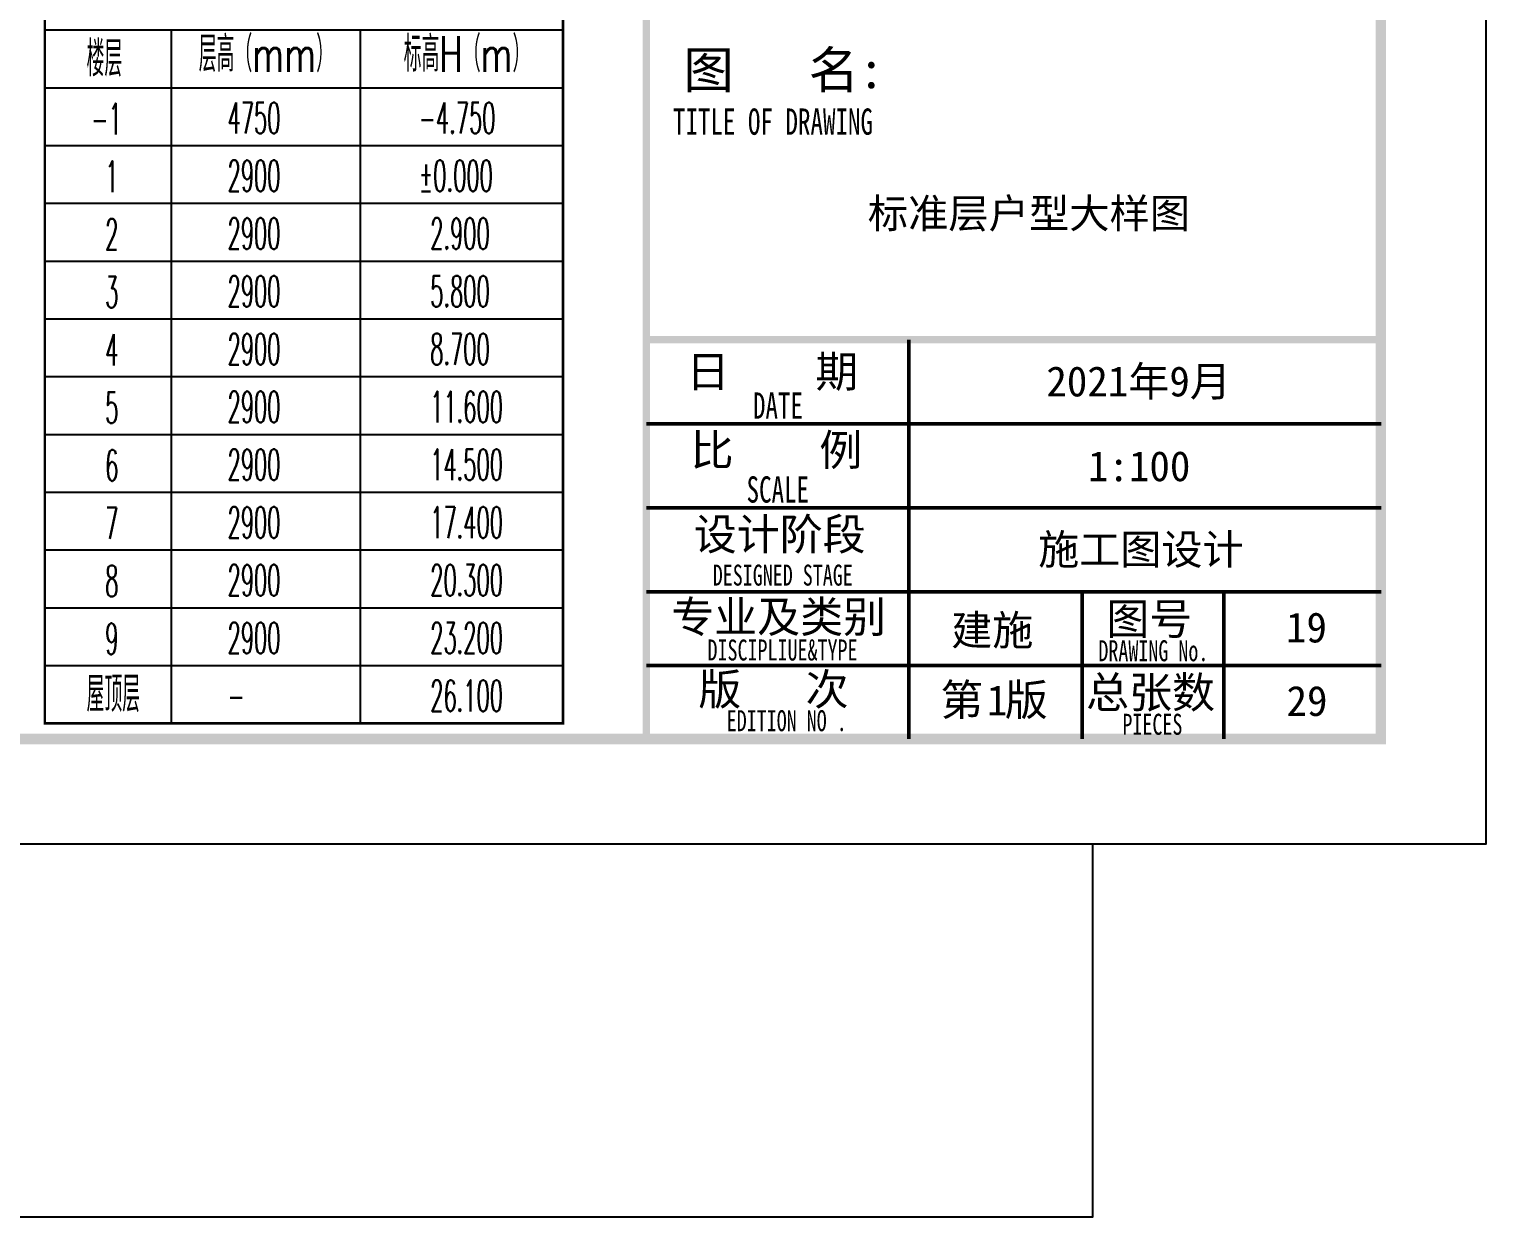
# Model space of a CAD drawing. Extents: x -518115 to 790560, y -210384 to 1628073.
# Drawn here: x 476542 to 490414, y -210384 to -199077 of the extents above; entities that cross this region are included whole.
import ezdxf
from ezdxf.enums import TextEntityAlignment as Align

# ---------------------------------------------------------------- set-up
doc = ezdxf.new("R2010")
doc.units = 0
doc.header["$LTSCALE"] = 1000
doc.header["$MEASUREMENT"] = 0
for name, color, linetype in [('C-Sheet-图框', 101, 'Continuous'), ('PUB_TEXT', 4, 'Continuous'), ('图框', 140, 'Continuous'), ('图签文字', 147, 'Continuous')]:
    doc.layers.add(name, color=color, linetype=linetype)
doc.layers.add('yichutu', color=7, linetype='Continuous', true_color=0xffffff, plot=False)
doc.layers.add('可改文字', color=6, linetype='Continuous', lineweight=18)
doc.layers.add('图签', color=147, linetype='Continuous', lineweight=18)
doc.styles.add('_TCH_DIM', font='SIMPLEX.shx', dxfattribs={"width": 0.7, "bigfont": 'GBCBIG.shx'})
doc.styles.add('宋体', font='', dxfattribs={"height": 50})
doc.styles.add('建筑图签-1', font='', dxfattribs={"width": 0.7})
doc.styles.get('宋体').set_extended_font_data('SimSun')
doc.styles.get('建筑图签-1').set_extended_font_data('SimHei')

# ---------------------------------------------------------------- blocks, each defined once
blk = doc.blocks.new('yct-841-594-84100-59399.9999999999-100-1000.0')
at = {"color": 7, "true_color": 0xffffff}
blk.add_lwpolyline([(0, -3549), (80358, -3549), (80358, 0), (0, 0)], close=True, dxfattribs=at)
at = {"layer": 'yichutu', "color": 7, "true_color": 0xffffff}
blk.add_lwpolyline([(0, 0), (0, 59400), (84100, 59400), (84100, 0)], close=True, dxfattribs=at)
blk = doc.blocks.new('TK')
at = {"layer": '图框'}
blk.add_lwpolyline([(465375, 548714), (549475, 548714), (549475, 489314), (465375, 489314)], close=True, dxfattribs=at)
blk.add_lwpolyline([(465375, 548714), (549475, 548714), (549475, 489314), (465375, 489314)], close=True, dxfattribs=at)
at = {"layer": '图框', "const_width": 100}
blk.add_lwpolyline([(548475, 490314), (548475, 547714), (467875, 547714), (467875, 490314)], close=True, dxfattribs=at)
at = {"layer": '图框'}
for points, const_width in [([(541480, 490314), (541480, 547714)], 70), ([(541480, 494114), (548480, 494114)], 70), ([(543980, 491714), (543980, 494114)], 35), ([(541480, 493314), (548480, 493314)], 35), ([(541480, 492514), (548480, 492514)], 35), ([(541480, 491714), (548480, 491714)], 35), ([(541480, 491714), (547980, 491714)], 35), ([(543980, 490314), (543980, 491714)], 35), ([(545630, 490314), (545630, 491714)], 35), ([(545630, 490314), (545630, 491714)], 35), ([(545630, 490314), (545630, 491714)], 35), ([(546980, 490314), (546980, 491714)], 35), ([(541480, 491014), (545630, 491014)], 35), ([(545630, 491014), (548480, 491014)], 35)]:
    blk.add_lwpolyline(points, dxfattribs=dict(at, const_width=const_width))
at = {"layer": '图框', "style": '建筑图签-1', "width": 0.7}
for s, height, p in [('TITLE OF DRAWING', 250, (541734, 496066)), ('DATE', 250, (542496, 493363)), ('SCALE', 250, (542435, 492564)), ('DESIGNED STAGE', 200, (542113, 491774)), ('DISCIPLIUE&TYPE', 200, (542063, 491061)), ('DRAWING No.', 200, (545785, 491054)), ('EDITION NO .', 200, (542246, 490388)), ('PIECES', 200, (546014, 490354))]:
    blk.add_text(s, height=height, dxfattribs=at).set_placement(p)
at = {"layer": '图签', "color": 2, "style": '宋体'}
for s, height, p in [('2021年9月', 286.7, (545290, 493575)), ('1:100', 286.7, (545686, 492768)), ('施工图设计', 286.7, (545212, 491975)), ('建施', 286.7, (544384, 491206)), ('1', 287, (544723, 490539)), ('29', 286.7, (547577, 490533))]:
    blk.add_text(s, height=height, dxfattribs=at).set_placement(p)
at = {"layer": '图签文字', "color": 7, "style": '建筑图签-1'}
for s, height, p in [('图   名:', 350, (541835, 496509)), ('日    期', 300, (541864, 493662)), ('比    例', 300, (541902, 492915)), ('设计阶段', 300, (541932, 492113)), ('专业及类别', 300, (541718, 491327)), ('图号', 300, (545861, 491308)), ('版   次 ', 300, (541976, 490637)), ('总张数', 300, (545668, 490608)), ('第 版', 300, (544281, 490537))]:
    blk.add_text(s, height=height, dxfattribs=at).set_placement(p)

msp = doc.modelspace()

# ---------------------------------------------------------------- linework, layer by layer
at = {"layer": 'C-Sheet-图框', "color": 0}
for p, q in [((476692.4, -199085), (481625.3, -199085)), ((476692.4, -199085), (481625.3, -199085)), ((477893.6, -199085), (477893.6, -205685)), ((479695.6, -199085), (479695.6, -205685)), ((476692.4, -199635), (481625.3, -199635)), ((476692.4, -200185), (481625.3, -200185)), ((476692.4, -200735), (481625.3, -200735)), ((476692.4, -201285), (481625.3, -201285)), ((476692.4, -201835), (481625.3, -201835)), ((476692.4, -202385), (481625.3, -202385)), ((476692.4, -202935), (481625.3, -202935)), ((476692.4, -203485), (481625.3, -203485)), ((476692.4, -204035), (481625.3, -204035)), ((476692.4, -204585), (481625.3, -204585)), ((476692.4, -205135), (481625.3, -205135))]:
    msp.add_line(p, q, dxfattribs=at)
at = {"layer": 'C-Sheet-图框', "color": 0, "const_width": 24}
msp.add_lwpolyline([(476692.4, -205685), (481625.3, -205685), (481625.3, -198535), (476692.4, -198535), (476692.4, -205685)], dxfattribs=at)

# ---------------------------------------------------------------- block references
msp.add_blockref('TK', (-59060.9, -696148.7))
at = {"layer": 'yichutu'}
msp.add_blockref('yct-841-594-84100-59399.9999999999-100-1000.0', (406314.1, -206835), dxfattribs=at)

# ---------------------------------------------------------------- texts
at = {"layer": 'PUB_TEXT', "style": '_TCH_DIM'}
for s, height, width, p in [('楼层', 337.59, 0.7, (477088.9, -199527.1)), ('层高（mm）', 337.59, 0.7, (478157.2, -199482.8)), ('标高H（m）', 337.59, 0.7, (480108.9, -199482.8)), ('-1', 297.5, 0.494118, (477133.3, -200079.7)), ('4750', 297.5, 0.494118, (478431.8, -200072.1)), ('-4.750', 297.5, 0.494118, (480252.5, -200072.1)), ('1', 297.5, 0.494118, (477266.1, -200629.7)), ('2900', 297.5, 0.494118, (478431.8, -200622.1)), ('%%P0.000', 297.5, 0.494118, (480252.5, -200622.1)), ('2', 297.5, 0.494118, (477266.1, -201179.7)), ('2900', 297.5, 0.494118, (478431.8, -201172.1)), ('2.900', 297.5, 0.494118, (480361.5, -201172.1)), ('3', 297.5, 0.494118, (477266.1, -201729.7)), ('2900', 297.5, 0.494118, (478431.8, -201722.1)), ('5.800', 297.5, 0.494118, (480361.5, -201722.1)), ('4', 297.5, 0.494118, (477266.1, -202279.7)), ('2900', 297.5, 0.494118, (478431.8, -202272.1)), ('8.700', 297.5, 0.494118, (480361.5, -202272.1)), ('2900', 297.5, 0.494118, (478431.8, -202822.1)), ('11.600', 297.5, 0.494118, (480361.5, -202822.1)), ('5', 297.5, 0.494118, (477266.1, -202829.7)), ('6', 297.5, 0.494118, (477266.1, -203379.7)), ('2900', 297.5, 0.494118, (478431.8, -203372.1)), ('14.500', 297.5, 0.494118, (480361.5, -203372.1)), ('7', 297.5, 0.494118, (477266.1, -203929.7)), ('2900', 297.5, 0.494118, (478431.8, -203922.1)), ('17.400', 297.5, 0.494118, (480361.5, -203922.1)), ('8', 297.5, 0.494118, (477266.1, -204479.7)), ('2900', 297.5, 0.494118, (478431.8, -204472.1)), ('20.300', 297.5, 0.494118, (480361.5, -204472.1)), ('9', 297.5, 0.494118, (477266.1, -205029.7)), ('2900', 297.5, 0.494118, (478431.8, -205022.1)), ('23.200', 297.5, 0.494118, (480361.5, -205022.1)), ('屋顶层', 337.59, 0.7, (477088.9, -205577.1)), ('26.100', 297.5, 0.494118, (480361.5, -205572.1)), ('-', 297.5, 0.494118, (478431.8, -205572.1))]:
    msp.add_text(s, height=height, dxfattribs=dict(at, width=width)).set_placement(p)
at = {"layer": '可改文字', "color": 3, "style": '宋体'}
msp.add_text('标准层户型大样图', height=281.28, dxfattribs=at).set_placement((486063.3, -200826.8), align=Align.MIDDLE)
at = {"layer": '图签', "color": 3, "style": '宋体'}
msp.add_text('19', height=286.68, dxfattribs=at).set_placement((488510.7, -204916))

doc.saveas('drawing.dxf')
